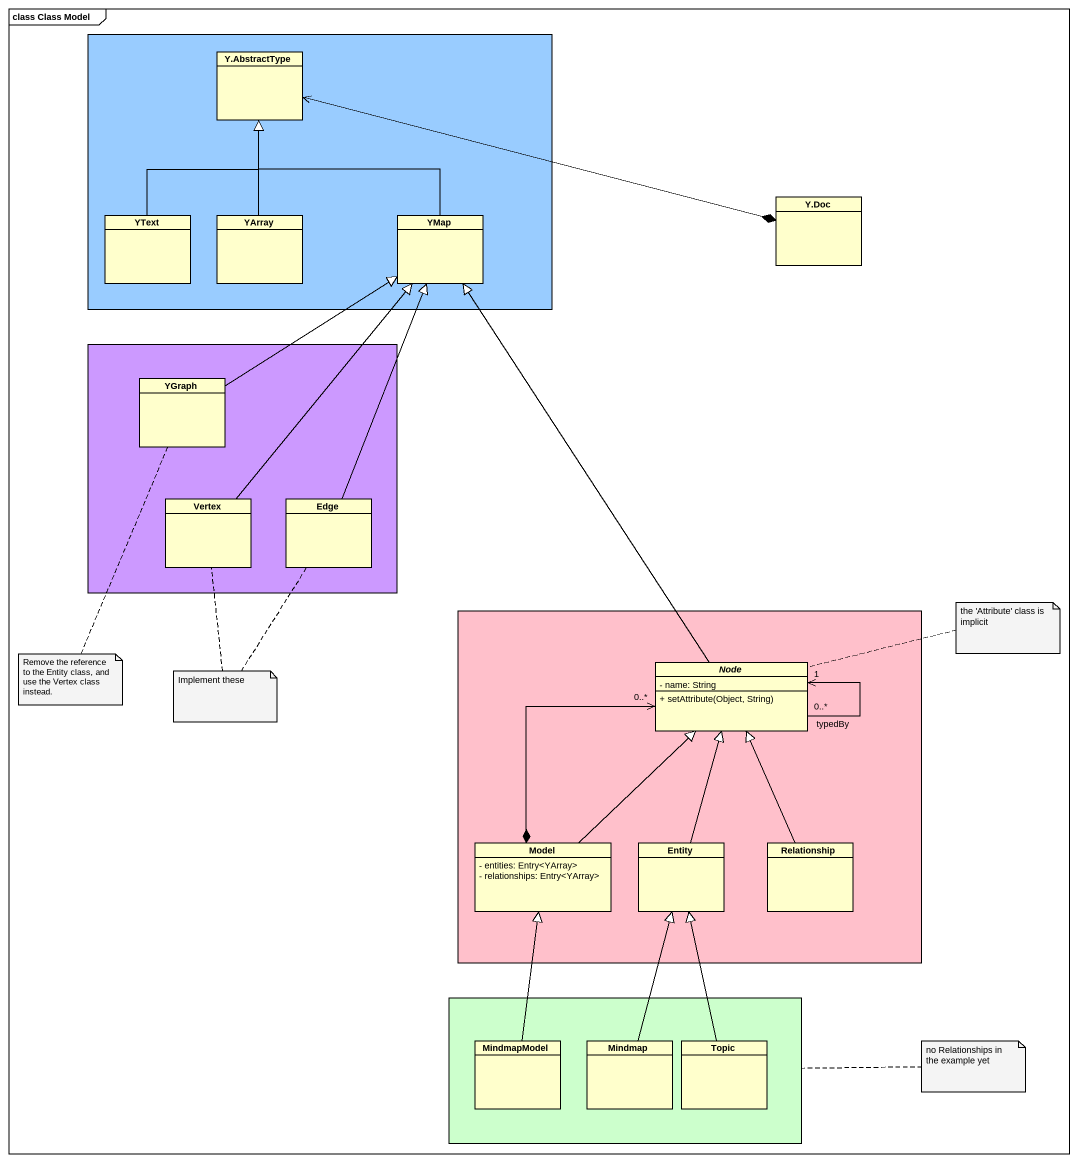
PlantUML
@startuml
mainframe class Class Model
hide circle
hide empty members
skinparam classAttributeIconSize 0
rectangle " " as rectangle1 #99CCFF {
  class "Y.AbstractType" as Y_AbstractType
  class YText
  class YArray
  class YMap
}
class "Y.Doc" as Y_Doc
rectangle " " as rectangle2 #CC99FF {
  class YGraph
  class Vertex
  class Edge
}
rectangle " " as rectangle3 #FFC0CB {
  abstract class "Node" as Node_ {
    - name: String
    + setAttribute(Object, String)
  }
  class Model {
    - entities: Entry<YArray>
    - relationships: Entry<YArray>
  }
  class "Entity" as Entity_
  class Relationship
}
rectangle " " as rectangle4 #CCFFCC {
  class MindmapModel
  class Mindmap
  class Topic
}
Y_Doc *-left-> Y_AbstractType
YText -up-|> Y_AbstractType
YArray -up-|> Y_AbstractType
YMap -up-|> Y_AbstractType
YGraph -up-|> YMap
Vertex -up-|> YMap
Edge -up-|> YMap
Node_ -up-|> YMap
Node_ "0..*" --> "1" Node_ : typedBy
Model -up-|> Node_
Model *-up-> "0..*" Node_
Entity_ -up-|> Node_
Relationship -up-|> Node_
MindmapModel -up-|> Model
Mindmap -up-|> Entity_
Topic -up-|> Entity_
note right of Node_ : the 'Attribute' class is implicit
note bottom of YGraph : Remove the reference to the Entity class, and use the Vertex class instead.
note as N3
  Implement these
end note
N3 .. Edge
N3 .. Vertex
note right of rectangle4 : no Relationships in the example yet
@enduml
